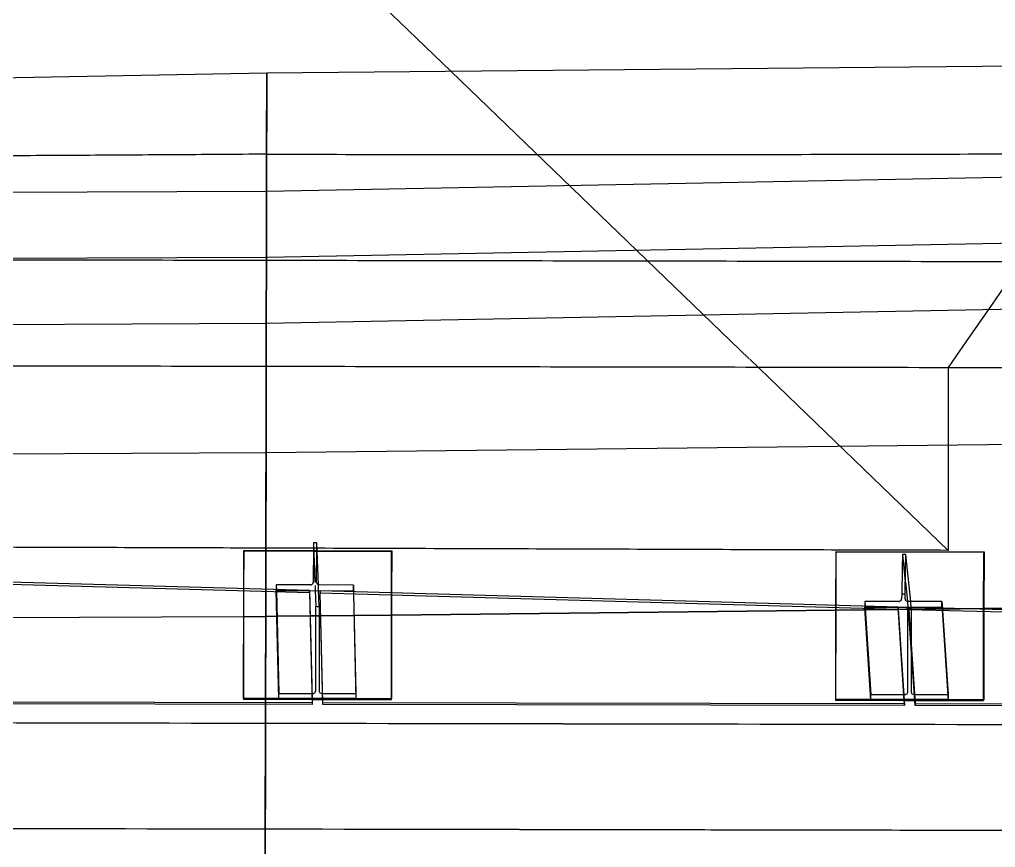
# Model space of a CAD drawing. Header units: metres. Extents: x -1161 to -1081, y 0 to 563.
# Drawn here: x -1094.669 to -1092.822, y 509.218 to 510.784 of the extents above; entities that cross this region are included whole.
import ezdxf

# ---------------------------------------------------------------- set-up
doc = ezdxf.new("R2010")
doc.units = ezdxf.units.M
doc.layers.add('A-GENM', color=7, linetype='Continuous', lineweight=35)

# ---------------------------------------------------------------- blocks, each defined once
blk = doc.blocks.new('CappingBeam_RS39A_CB04 - CappingBeam_RS39A_CB04-57951987-DRG-2873121 - DECK SLAB GENERAL ARRANGEMENT PLAN')
at = {"layer": 'A-GENM', "color": 253, "lineweight": 25, "true_color": 0xa3a3a3}
blk.add_open_spline([(109.4872, -4.711), (109.5435, -4.9245), (109.6562, -5.3515), (109.8816, -6.2056), (110.1633, -7.2733), (110.5014, -8.5546), (110.8394, -9.8358), (111.1775, -11.1169), (111.5155, -12.398), (111.7925, -13.4476), (111.9567, -14.0702), (112.0083, -14.2658)], degree=3, knots=[0, 0, 0, 0, 0.0208333, 0.0416667, 0.0833333, 0.125, 0.1666667, 0.2083333, 0.25, 0.2916667, 0.3107461, 0.3107461, 0.3107461, 0.3107461], dxfattribs=at)
at = {"layer": 'A-GENM', "color": 9, "lineweight": 25, "true_color": 0xbebebe}
for points in [[(111.1775, -11.1169), (111.2902, -11.544), (111.4028, -11.971), (111.5155, -12.398)], [(111.5155, -12.398), (111.6282, -12.8251), (111.7409, -13.2521), (111.8535, -13.6791)]]:
    blk.add_open_spline(points, degree=3, dxfattribs=at)
blk = doc.blocks.new('StitchPour_RS39A_05 - StitchPour_RS39A_05-60503718-DRG-2873121 - DECK SLAB GENERAL ARRANGEMENT PLAN')
at = {"layer": 'A-GENM', "color": 253, "lineweight": 25, "true_color": 0xa3a3a3}
blk.add_open_spline([(109.2938, -4.762), (109.3502, -4.9756), (109.4629, -5.4027), (109.6883, -6.2568), (109.97, -7.3246), (110.3081, -8.6059), (110.6461, -9.8872), (110.9842, -11.1684), (111.3223, -12.4497), (111.5992, -13.4992), (111.7635, -14.1217), (111.815, -14.3171)], degree=3, knots=[0, 0, 0, 0, 0.0208333, 0.0416667, 0.0833333, 0.125, 0.1666667, 0.2083333, 0.25, 0.2916667, 0.3107322, 0.3107322, 0.3107322, 0.3107322], dxfattribs=at)
at = {"layer": 'A-GENM', "color": 9, "lineweight": 25, "true_color": 0xbebebe}
for points in [[(110.9842, -11.1684), (111.0969, -11.5955), (111.2096, -12.0226), (111.3223, -12.4496)], [(111.3223, -12.4496), (111.3387, -12.5119), (111.3551, -12.5741), (111.3715, -12.6363)]]:
    blk.add_open_spline(points, degree=3, dxfattribs=at)
at = {"layer": 'A-GENM', "color": 253, "lineweight": 25, "true_color": 0xa3a3a3}
blk.add_open_spline([(111.3715, -12.6363), (111.4522, -12.9419), (111.5328, -13.2474), (111.6134, -13.553)], degree=3, dxfattribs=at)
blk = doc.blocks.new('SCR_SW_6 - SCR_SW_6-66993697-DRG-2873121 - DECK SLAB GENERAL ARRANGEMENT PLAN')
at = {"layer": 'A-GENM', "color": 253, "lineweight": 25, "true_color": 0xa3a3a3}
for p, q in [((0.0053, 0.2117), (1.107, 0.2405)), ((1.107, 0.2405), (1.101, 0)), ((1.107, 0.2405), (1.107, 0.2366)), ((1.107, 0.2366), (0.0053, 0.2077)), ((1.101, -0.004), (1.107, 0.2366)), ((0.0053, 0.2077), (0, -0.004)), ((0.0053, 0.2114), (0.0002, 0.0059)), ((0.0053, 0.2077), (0.0053, 0.2117)), ((0.0002, 0.0059), (0, 0)), ((0, 0), (0, -0.004)), ((1.101, 0), (0.0001, 0)), ((0, -0.004), (1.101, -0.004)), ((1.101, 0), (1.101, -0.004))]:
    blk.add_line(p, q, dxfattribs=at)
blk = doc.blocks.new('SCR_SW_7 - SCR_SW_7-66993698-DRG-2873121 - DECK SLAB GENERAL ARRANGEMENT PLAN')
at = {"layer": 'A-GENM', "color": 253, "lineweight": 25, "true_color": 0xa3a3a3}
for p, q in [((0.0124, 0.1824), (1.1061, 0.2112)), ((1.1061, 0.2072), (0.0124, 0.1784)), ((1.1008, -0.004), (1.1061, 0.2072)), ((1.1008, 0), (1.106, 0.2072)), ((1.106, 0.2072), (1.1061, 0.2112)), ((1.1061, 0.2112), (1.1061, 0.2072)), ((0.0124, 0.1784), (0, -0.0039)), ((0.0004, 0.0059), (0.0124, 0.1821)), ((0.0124, 0.1824), (0.0124, 0.1784)), ((0, 0), (0.0004, 0.0059)), ((0, -0.0039), (0, 0)), ((1.1008, 0), (0.0003, 0)), ((0, -0.0039), (1.1008, -0.004)), ((1.1008, -0.004), (1.1008, 0))]:
    blk.add_line(p, q, dxfattribs=at)
blk = doc.blocks.new('SCR_SW_8 - SCR_SW_8-66993699-DRG-2873121 - DECK SLAB GENERAL ARRANGEMENT PLAN')
at = {"layer": 'A-GENM', "color": 253, "lineweight": 25, "true_color": 0xa3a3a3}
for p, q in [((0.0103, 0.1529), (1.1292, 0.1803)), ((1.1923, 0.1779), (0.0103, 0.149)), ((1.1292, 0.1803), (1.1923, 0.1818)), ((1.1799, -0.004), (1.1923, 0.1779)), ((1.1921, 0.1779), (1.1799, 0)), ((1.1923, 0.1818), (1.1921, 0.1779)), ((1.1923, 0.1818), (1.1923, 0.1779)), ((0, 0), (0.0103, 0.1527)), ((0.0103, 0.149), (0.0093, 0.1337)), ((0.0103, 0.1529), (0.0103, 0.149)), ((0.0093, 0.1337), (0, -0.004)), ((0, -0.004), (0, 0)), ((1.1799, 0), (0.0003, 0)), ((0, -0.004), (0.6335, -0.004)), ((0.6335, -0.004), (1.1799, -0.004)), ((1.1799, 0), (1.1799, -0.004))]:
    blk.add_line(p, q, dxfattribs=at)
blk = doc.blocks.new('POST_1400_1A_250UB - 1A-68650725-DRG-2873121 - DECK SLAB GENERAL ARRANGEMENT PLAN')
at = {"layer": 'A-GENM', "color": 253, "lineweight": 25, "true_color": 0xa3a3a3}
for p, q in [((-1094.1127, 509.7938), (-1094.1128, 509.7765)), ((-1094.1063, 509.7938), (-1094.1127, 509.7938)), ((-1094.1127, 509.7938), (-1094.1099, 509.7193)), ((-1094.1064, 509.7765), (-1094.1063, 509.7938)), ((-1094.1033, 509.7146), (-1094.1063, 509.7938)), ((-1094.1128, 509.7765), (-1094.1132, 509.7283)), ((-1094.1068, 509.7283), (-1094.1064, 509.7765)), ((-1094.1132, 509.7283), (-1094.1132, 509.7193)), ((-1094.1068, 509.7283), (-1094.1132, 509.7283)), ((-1094.1068, 509.7193), (-1094.1068, 509.7283)), ((-1094.183, 509.7145), (-1094.1831, 509.7056)), ((-1094.1182, 509.7144), (-1094.183, 509.7145)), ((-1094.183, 509.7145), (-1094.1828, 509.7056)), ((-1094.1163, 509.7148), (-1094.1172, 509.7145)), ((-1094.1147, 509.7158), (-1094.1163, 509.7148)), ((-1094.1096, 509.7133), (-1094.1093, 509.7036)), ((-1094.1038, 509.7147), (-1094.1054, 509.7158)), ((-1094.1018, 509.7144), (-1094.1038, 509.7147)), ((-1094.1029, 509.7036), (-1094.1033, 509.7144)), ((-1094.037, 509.7142), (-1094.1018, 509.7144)), ((-1094.0371, 509.7035), (-1094.037, 509.7142)), ((-1094.037, 509.7142), (-1094.0367, 509.7015)), ((-1094.1831, 509.7056), (-1094.1831, 509.7037)), ((-1094.1831, 509.7037), (-1094.12, 509.7036)), ((-1094.1782, 509.4981), (-1094.1831, 509.7037)), ((-1094.1828, 509.7056), (-1094.1828, 509.7038)), ((-1094.1828, 509.7037), (-1094.1782, 509.5092)), ((-1094.12, 509.7036), (-1094.0371, 509.7035)), ((-1094.1093, 509.7036), (-1094.1081, 509.674)), ((-1094.1017, 509.6739), (-1094.1029, 509.7036)), ((-1094.0371, 509.7035), (-1094.037, 509.7016)), ((-1094.037, 509.7015), (-1094.0369, 509.6976)), ((-1094.0369, 509.6976), (-1094.0322, 509.4979)), ((-1094.0367, 509.7015), (-1094.0366, 509.6976)), ((-1094.0366, 509.6976), (-1094.0322, 509.5089)), ((-1094.1084, 509.5142), (-1094.1081, 509.674)), ((-1094.1081, 509.674), (-1094.1058, 509.6739)), ((-1094.1058, 509.6739), (-1094.1017, 509.6739)), ((-1094.1017, 509.6739), (-1094.102, 509.5141)), ((-1094.1782, 509.4981), (-1094.1782, 509.5092)), ((-1094.1782, 509.5092), (-1094.1156, 509.5091)), ((-1094.1156, 509.5091), (-1094.1134, 509.5091)), ((-1094.1134, 509.5091), (-1094.1124, 509.5092)), ((-1094.1124, 509.5092), (-1094.1115, 509.5095)), ((-1094.1115, 509.5095), (-1094.1099, 509.5106)), ((-1094.1006, 509.5106), (-1094.099, 509.5095)), ((-1094.099, 509.5095), (-1094.097, 509.5091)), ((-1094.097, 509.5091), (-1094.0956, 509.5091)), ((-1094.0956, 509.5091), (-1094.0325, 509.5089)), ((-1094.0322, 509.5089), (-1094.0322, 509.4979)), ((-1094.1154, 509.498), (-1094.1782, 509.4981)), ((-1094.0953, 509.498), (-1094.1154, 509.498)), ((-1094.0322, 509.4979), (-1094.0953, 509.498))]:
    blk.add_line(p, q, dxfattribs=at)
for centre, start_param, end_param in [((-1094.1182, 509.7193), 4.687085, 4.78717), ((-1094.1182, 509.7193), 4.78717, 4.887255), ((-1094.1182, 509.7193), 5.472472, 6.257893), ((-1094.1018, 509.7193), 3.116277, 3.901699)]:
    blk.add_ellipse(centre, major_axis=(0.005, 0.00012), ratio=0.989156, start_param=start_param, end_param=end_param, dxfattribs=at)
for points in [[(-1094.1099, 509.5106), (-1094.1094, 509.5111), (-1094.1087, 509.5122), (-1094.1084, 509.5135), (-1094.1084, 509.5142)], [(-1094.102, 509.5141), (-1094.102, 509.5135), (-1094.1018, 509.5122), (-1094.101, 509.5111), (-1094.1006, 509.5106)]]:
    blk.add_open_spline(points, degree=3, dxfattribs=at)
blk = doc.blocks.new('POST_1200_1A_250UB - 1A-68650726-DRG-2873121 - DECK SLAB GENERAL ARRANGEMENT PLAN')
at = {"layer": 'A-GENM', "color": 253, "lineweight": 25, "true_color": 0xa3a3a3}
for p, q in [((-1092.998, 509.7717), (-1092.9985, 509.7452)), ((-1092.9916, 509.7717), (-1092.998, 509.7717)), ((-1092.998, 509.7717), (-1092.9926, 509.72)), ((-1092.9921, 509.7452), (-1092.9916, 509.7717)), ((-1092.9823, 509.683), (-1092.9916, 509.7717)), ((-1092.9985, 509.7452), (-1092.9994, 509.697)), ((-1092.993, 509.697), (-1092.9921, 509.7452)), ((-1092.9925, 509.7195), (-1092.9887, 509.683)), ((-1092.9994, 509.697), (-1092.9995, 509.688)), ((-1092.993, 509.697), (-1092.9994, 509.697)), ((-1092.9931, 509.688), (-1092.993, 509.697)), ((-1093.0045, 509.683), (-1093.0693, 509.6832)), ((-1093.0693, 509.6832), (-1093.0693, 509.6743)), ((-1093.0693, 509.6832), (-1093.0687, 509.6743)), ((-1093.0693, 509.6743), (-1093.0693, 509.6724)), ((-1093.0693, 509.6724), (-1093.0064, 509.6723)), ((-1093.0692, 509.6703), (-1093.0693, 509.6724)), ((-1093.0577, 509.4962), (-1093.0692, 509.6703)), ((-1093.0687, 509.6743), (-1093.0686, 509.6725)), ((-1093.0686, 509.6724), (-1093.0684, 509.6703)), ((-1093.0684, 509.6703), (-1093.0576, 509.5072)), ((-1093.0064, 509.6723), (-1092.9233, 509.6721)), ((-1093.0026, 509.6834), (-1093.0035, 509.6831)), ((-1093.0009, 509.6845), (-1093.0026, 509.6834)), ((-1092.99, 509.6834), (-1092.9916, 509.6845)), ((-1092.9881, 509.683), (-1092.99, 509.6834)), ((-1092.9887, 509.683), (-1092.9876, 509.6722)), ((-1092.9233, 509.6829), (-1092.9881, 509.683)), ((-1092.9877, 509.6064), (-1092.9875, 509.672)), ((-1092.9875, 509.672), (-1092.9863, 509.672)), ((-1092.9854, 509.672), (-1092.9811, 509.6719)), ((-1092.9812, 509.6722), (-1092.9822, 509.682)), ((-1092.9811, 509.6718), (-1092.9812, 509.6679)), ((-1092.9233, 509.6721), (-1092.9233, 509.6829)), ((-1092.9233, 509.6829), (-1092.9224, 509.6703)), ((-1092.9233, 509.6721), (-1092.9232, 509.6703)), ((-1092.9232, 509.6703), (-1092.9229, 509.6664)), ((-1092.9224, 509.6703), (-1092.9222, 509.6663)), ((-1092.9812, 509.6679), (-1092.9813, 509.5919)), ((-1092.9229, 509.6664), (-1092.9117, 509.4959)), ((-1092.9222, 509.6663), (-1092.9116, 509.5069)), ((-1092.9878, 509.5122), (-1092.9877, 509.6064)), ((-1092.9813, 509.5919), (-1092.9814, 509.5122)), ((-1093.0577, 509.4962), (-1093.0576, 509.5072)), ((-1093.0576, 509.5072), (-1092.9957, 509.5071)), ((-1092.9957, 509.5071), (-1092.9928, 509.5071)), ((-1092.9928, 509.5071), (-1092.9918, 509.5072)), ((-1092.9918, 509.5072), (-1092.9909, 509.5075)), ((-1092.9909, 509.5075), (-1092.9893, 509.5086)), ((-1092.98, 509.5086), (-1092.9784, 509.5075)), ((-1092.9784, 509.5075), (-1092.9764, 509.5071)), ((-1092.9757, 509.5071), (-1092.9124, 509.5069)), ((-1092.9116, 509.5069), (-1092.9117, 509.4959)), ((-1092.995, 509.496), (-1093.0577, 509.4962)), ((-1092.9749, 509.496), (-1092.995, 509.496)), ((-1092.9117, 509.4959), (-1092.9749, 509.496))]:
    blk.add_line(p, q, dxfattribs=at)
for centre, start_param, end_param in [((-1093.0045, 509.688), 5.429236, 6.214657), ((-1092.9881, 509.688), 3.073041, 3.858462), ((-1093.0045, 509.688), 4.643849, 4.743934), ((-1093.0045, 509.688), 4.743934, 4.844019)]:
    blk.add_ellipse(centre, major_axis=(0.00499, 0.00033), ratio=0.989112, start_param=start_param, end_param=end_param, dxfattribs=at)
for points in [[(-1092.9893, 509.5086), (-1092.9888, 509.5091), (-1092.9881, 509.5102), (-1092.9878, 509.5115), (-1092.9878, 509.5122)], [(-1092.9814, 509.5122), (-1092.9814, 509.5115), (-1092.9812, 509.5102), (-1092.9805, 509.5091), (-1092.98, 509.5086)]]:
    blk.add_open_spline(points, degree=3, dxfattribs=at)
blk = doc.blocks.new('PLATE ph - PLATE ph-V14-DRG-2873121 - DECK SLAB GENERAL ARRANGEMENT PLAN')
at = {"layer": 'A-GENM', "color": 253, "lineweight": 25, "true_color": 0xa3a3a3}
for p, q in [((-1094.2447, 509.7782), (-1094.2449, 509.7074)), ((-1094.2447, 509.7073), (-1094.2445, 509.7797)), ((-1094.2447, 509.7782), (-1094.2445, 509.7797)), ((-1094.1128, 509.7779), (-1094.2447, 509.7782)), ((-1094.2445, 509.7797), (-1094.1128, 509.7794)), ((-1094.1128, 509.7794), (-1094.1075, 509.7794)), ((-1094.1069, 509.7779), (-1094.1128, 509.7779)), ((-1094.1057, 509.7794), (-1093.9645, 509.7791)), ((-1093.9647, 509.7776), (-1094.1057, 509.7779)), ((-1093.9649, 509.6995), (-1093.9647, 509.7776)), ((-1093.9645, 509.7791), (-1093.9647, 509.6995)), ((-1093.9645, 509.7791), (-1093.9647, 509.7776)), ((-1094.2449, 509.7074), (-1094.2452, 509.4983)), ((-1094.245, 509.4998), (-1094.2447, 509.7073)), ((-1093.9652, 509.4977), (-1093.9649, 509.6955)), ((-1093.9647, 509.6955), (-1093.965, 509.4992)), ((-1093.9649, 509.6955), (-1093.9649, 509.6995)), ((-1093.9647, 509.6995), (-1093.9647, 509.6955)), ((-1094.245, 509.4998), (-1094.2452, 509.4983)), ((-1094.2452, 509.4983), (-1094.1154, 509.498)), ((-1094.1783, 509.4996), (-1094.245, 509.4998)), ((-1094.1154, 509.4995), (-1094.1783, 509.4996)), ((-1094.0954, 509.4995), (-1094.1154, 509.4995)), ((-1094.1154, 509.498), (-1094.0953, 509.498)), ((-1094.0323, 509.4994), (-1094.0954, 509.4995)), ((-1094.0953, 509.498), (-1093.9652, 509.4977)), ((-1093.9652, 509.4992), (-1094.0323, 509.4994)), ((-1093.9652, 509.4977), (-1093.965, 509.4992))]:
    blk.add_line(p, q, dxfattribs=at)
blk = doc.blocks.new('PLATE ph - PLATE ph-V15-DRG-2873121 - DECK SLAB GENERAL ARRANGEMENT PLAN')
at = {"layer": 'A-GENM', "color": 253, "lineweight": 25, "true_color": 0xa3a3a3}
for p, q in [((-1093.1242, 509.7762), (-1093.1243, 509.6759)), ((-1093.1242, 509.7762), (-1093.1236, 509.7777)), ((-1092.8442, 509.7756), (-1093.1242, 509.7762)), ((-1093.1238, 509.6758), (-1093.1236, 509.7777)), ((-1093.1236, 509.7777), (-1092.8436, 509.7771)), ((-1092.8444, 509.6683), (-1092.8442, 509.7756)), ((-1092.8436, 509.7771), (-1092.8442, 509.7756)), ((-1092.8436, 509.7771), (-1092.8438, 509.6682)), ((-1093.1243, 509.6719), (-1093.1246, 509.4963)), ((-1093.1243, 509.6759), (-1093.1243, 509.6719)), ((-1093.1241, 509.4978), (-1093.1238, 509.6719)), ((-1093.1238, 509.6719), (-1093.1238, 509.6758)), ((-1092.8447, 509.4957), (-1092.8444, 509.6643)), ((-1092.8444, 509.6643), (-1092.8444, 509.6683)), ((-1092.8438, 509.6643), (-1092.8441, 509.4972)), ((-1092.8438, 509.6682), (-1092.8438, 509.6643)), ((-1093.1241, 509.4978), (-1093.1246, 509.4963)), ((-1093.1246, 509.4963), (-1092.995, 509.496)), ((-1093.0578, 509.4977), (-1093.1241, 509.4978)), ((-1092.9951, 509.4975), (-1093.0578, 509.4977)), ((-1092.995, 509.496), (-1092.9749, 509.496)), ((-1092.975, 509.4975), (-1092.9948, 509.4975)), ((-1092.9118, 509.4974), (-1092.975, 509.4975)), ((-1092.9749, 509.496), (-1092.8447, 509.4957)), ((-1092.8447, 509.4972), (-1092.9118, 509.4974)), ((-1092.8447, 509.4957), (-1092.8441, 509.4972))]:
    blk.add_line(p, q, dxfattribs=at)
blk = doc.blocks.new('Top of Pavement - RL A - Top of Pavement - RL A-68818558-DRG-2873121 - DECK SLAB GENERAL ARRANGEMENT PLAN')
at = {"layer": 'A-GENM', "color": 9, "lineweight": 25, "true_color": 0xbebebe}
blk.add_open_spline([(112.854, -14.041), (112.8153, -13.8942), (112.7207, -13.5358), (112.5703, -12.9658), (112.4029, -12.3311), (112.2354, -11.6964), (112.0679, -11.0617), (111.9004, -10.427), (111.733, -9.7923), (111.5655, -9.1576), (111.398, -8.5228), (111.2305, -7.8881), (111.063, -7.2534), (110.8955, -6.6187), (110.756, -6.0897), (110.6443, -5.6666), (110.5606, -5.3492), (110.4768, -5.0318), (110.4011, -4.7447), (110.3532, -4.5633), (110.3333, -4.4877)], degree=3, knots=[0.26957257, 0.26957257, 0.26957257, 0.26957257, 0.27272727, 0.27727273, 0.28181818, 0.28636364, 0.29090909, 0.29545455, 0.3, 0.30454545, 0.30909091, 0.31363636, 0.31818182, 0.32272727, 0.32727273, 0.32954545, 0.33181818, 0.33409091, 0.33636364, 0.33798706, 0.33798706, 0.33798706, 0.33798706], dxfattribs=at)
blk.add_open_spline([(111.5388, -9.8398), (111.5946, -10.0514), (111.7063, -10.4745), (111.8737, -11.1092), (112.0412, -11.7438), (112.2087, -12.3785), (112.3761, -13.0132), (112.4878, -13.4363), (112.5436, -13.6479)], degree=3, dxfattribs=at)
blk = doc.blocks.new('T2DPAA-T2D-C3S-RS-M3D-100334_rvt-1-DRG-2873121 - DECK SLAB GENERAL ARRANGEMENT PLAN')
at = {"layer": 'A-GENM', "color": 254, "lineweight": 25, "true_color": 0xd1d1d1}
for p, q in [((-1094.0523, 510.8785), (-1093.8528, 510.6863)), ((-1093.8528, 510.6863), (-1093.2879, 510.1421)), ((-1093.287, 510.1412), (-1092.9117, 509.7798))]:
    blk.add_line(p, q, dxfattribs=at)
at = {"layer": 'A-GENM', "color": 253, "lineweight": 25, "true_color": 0xa3a3a3}
for p, q in [((-1094.2012, 510.6831), (-1091.8098, 510.7049)), ((-1095.8099, 510.6531), (-1094.2012, 510.6831)), ((-1094.2012, 510.6831), (-1094.2016, 510.4592)), ((-1094.2016, 510.4592), (-1094.2012, 510.6831)), ((-1094.2015, 510.5414), (-1094.2012, 510.6831)), ((-1094.2012, 510.6831), (-1094.2015, 510.5414)), ((-1094.2015, 510.5291), (-1094.2015, 510.5414)), ((-1094.2015, 510.5414), (-1094.2015, 510.5291)), ((-1094.2018, 510.3574), (-1094.2015, 510.5291)), ((-1094.2016, 510.4592), (-1091.8102, 510.5049)), ((-1095.8103, 510.4531), (-1094.2016, 510.4592)), ((-1094.2016, 510.4592), (-1094.2018, 510.3342)), ((-1094.2018, 510.3342), (-1094.2016, 510.4592)), ((-1094.2018, 510.3342), (-1091.8104, 510.3799)), ((-1094.2021, 510.1857), (-1094.2018, 510.3574)), ((-1095.8105, 510.3281), (-1094.2018, 510.3342)), ((-1094.2018, 510.3342), (-1094.2021, 510.2092)), ((-1094.2021, 510.2092), (-1094.2018, 510.3342)), ((-1094.2021, 510.2092), (-1091.8106, 510.2549)), ((-1095.8107, 510.2031), (-1094.2021, 510.2092)), ((-1094.2021, 510.2092), (-1094.2025, 509.9647)), ((-1094.2025, 509.9647), (-1094.2021, 510.2092)), ((-1094.2024, 510.0139), (-1094.2021, 510.1857)), ((-1094.2027, 509.8422), (-1094.2024, 510.0139)), ((-1094.2025, 509.9647), (-1091.8111, 509.9912)), ((-1094.2025, 509.9647), (-1091.8111, 509.9912)), ((-1095.8112, 509.9578), (-1094.2025, 509.9647)), ((-1095.8112, 509.9578), (-1094.2025, 509.9647)), ((-1094.2025, 509.9647), (-1094.2028, 509.7796)), ((-1094.2028, 509.7796), (-1094.2025, 509.9647)), ((-1094.2028, 509.7796), (-1094.2027, 509.8422)), ((-1094.203, 509.7062), (-1094.2028, 509.7796)), ((-1094.2028, 509.7796), (-1094.203, 509.7062)), ((-1094.2028, 509.7796), (-1094.203, 509.7062)), ((-1094.203, 509.7062), (-1094.2028, 509.7796)), ((-1094.203, 509.6705), (-1094.203, 509.7062)), ((-1094.203, 509.7062), (-1094.203, 509.6549)), ((-1094.203, 509.6549), (-1094.203, 509.7062)), ((-1094.2033, 509.4988), (-1094.203, 509.6705)), ((-1092.8898, 509.6694), (-1092.8444, 509.67)), ((-1092.8444, 509.67), (-1092.8898, 509.6694)), ((-1092.8438, 509.67), (-1091.9244, 509.6802)), ((-1091.9244, 509.6802), (-1092.8438, 509.67)), ((-1095.086, 509.6511), (-1094.245, 509.6547)), ((-1095.086, 509.6511), (-1094.245, 509.6547)), ((-1094.245, 509.6547), (-1094.203, 509.6549)), ((-1094.245, 509.6547), (-1094.203, 509.6549)), ((-1094.203, 509.6549), (-1094.2033, 509.4982)), ((-1094.2033, 509.4982), (-1094.203, 509.6549)), ((-1094.203, 509.6549), (-1094.1819, 509.6551)), ((-1094.1819, 509.6551), (-1094.203, 509.6549)), ((-1094.1819, 509.6551), (-1094.119, 509.6558)), ((-1094.119, 509.6558), (-1094.1819, 509.6551)), ((-1094.119, 509.6558), (-1094.1053, 509.656)), ((-1094.1053, 509.656), (-1094.119, 509.6558)), ((-1094.1042, 509.656), (-1094.1018, 509.656)), ((-1094.1018, 509.656), (-1094.1042, 509.656)), ((-1094.1018, 509.656), (-1094.099, 509.656)), ((-1094.099, 509.656), (-1094.1018, 509.656)), ((-1094.099, 509.656), (-1094.036, 509.6567)), ((-1094.036, 509.6567), (-1094.099, 509.656)), ((-1094.0357, 509.6567), (-1093.965, 509.6575)), ((-1093.965, 509.6575), (-1094.0357, 509.6567)), ((-1093.965, 509.6575), (-1093.1243, 509.6668)), ((-1093.1243, 509.6668), (-1093.965, 509.6575)), ((-1093.1243, 509.6668), (-1093.069, 509.6675)), ((-1093.069, 509.6675), (-1093.1243, 509.6668)), ((-1093.069, 509.6675), (-1093.0063, 509.6682)), ((-1093.0063, 509.6682), (-1093.069, 509.6675)), ((-1093.0061, 509.6682), (-1092.9918, 509.6683)), ((-1092.9918, 509.6683), (-1093.0061, 509.6682)), ((-1092.9918, 509.6683), (-1092.9886, 509.6684)), ((-1092.9886, 509.6684), (-1092.9918, 509.6683)), ((-1092.9876, 509.6684), (-1092.9863, 509.6684)), ((-1092.9863, 509.6684), (-1092.9876, 509.6684)), ((-1092.9863, 509.6684), (-1092.9812, 509.6684)), ((-1092.9812, 509.6684), (-1092.9863, 509.6684)), ((-1092.9812, 509.6684), (-1092.9231, 509.6691)), ((-1092.9231, 509.6691), (-1092.9812, 509.6684)), ((-1092.9224, 509.6691), (-1092.8898, 509.6694)), ((-1092.8898, 509.6694), (-1092.9224, 509.6691)), ((-1094.2034, 509.453), (-1094.2033, 509.4884)), ((-1094.2033, 509.4884), (-1094.2034, 509.453)), ((-1094.2033, 509.4884), (-1094.2034, 509.453)), ((-1094.2034, 509.453), (-1094.2033, 509.4884)), ((-1094.2033, 509.4884), (-1094.2033, 509.4982)), ((-1094.2033, 509.4982), (-1094.2033, 509.4884)), ((-1094.2033, 509.4982), (-1094.2033, 509.4884)), ((-1094.2033, 509.4884), (-1094.2033, 509.4982))]:
    blk.add_line(p, q, dxfattribs=at)
at = {"layer": 'A-GENM', "color": 9, "lineweight": 25, "true_color": 0xbebebe}
for p, q in [((-1094.2034, 509.453), (-1094.2038, 509.253)), ((-1094.2038, 509.253), (-1094.2034, 509.453)), ((-1094.2034, 509.453), (-1094.2036, 509.3271)), ((-1094.2036, 509.3271), (-1094.2038, 509.253)), ((-1094.2038, 509.253), (-1094.2042, 508.9836)), ((-1094.2042, 508.9836), (-1094.2038, 509.253)), ((-1094.2039, 509.1553), (-1094.2038, 509.253)), ((-1094.2038, 509.253), (-1094.2039, 509.1553))]:
    blk.add_line(p, q, dxfattribs=at)
at = {"layer": 'A-GENM', "color": 253, "lineweight": 25, "true_color": 0xa3a3a3, "flags": 128}
for points in [[(-1094.2015, 510.5291), (-1094.2018, 510.3574), (-1094.2021, 510.1857), (-1094.2024, 510.0139), (-1094.2027, 509.8422), (-1094.2028, 509.7796)], [(-1094.203, 509.7062), (-1094.203, 509.6705), (-1094.2033, 509.4988)]]:
    blk.add_lwpolyline(points, dxfattribs=at)
at = {"layer": 'A-GENM', "color": 9, "lineweight": 25, "true_color": 0xbebebe, "flags": 128}
for points in [[(-1092.7728, 510.3255), (-1092.8005, 510.2856), (-1092.8283, 510.2456), (-1092.856, 510.2057), (-1092.8837, 510.1658), (-1092.9114, 510.1259)], [(-1092.9114, 510.1259), (-1092.9115, 510.0566), (-1092.9115, 509.9874), (-1092.9115, 509.9792)], [(-1092.9115, 509.9791), (-1092.9116, 509.9182), (-1092.9117, 509.849), (-1092.9117, 509.7798)], [(-1094.2038, 509.253), (-1094.2036, 509.3271), (-1094.2034, 509.453)]]:
    blk.add_lwpolyline(points, dxfattribs=at)
at = {"layer": 'A-GENM', "color": 253, "lineweight": 25, "true_color": 0xa3a3a3}
for points in [[(-1094.559, 510.5268), (-1094.6185, 510.5265), (-1094.6781, 510.5261), (-1094.7377, 510.5258)], [(-1094.3802, 510.5279), (-1094.4398, 510.5275), (-1094.4994, 510.5272), (-1094.559, 510.5268)], [(-1094.2015, 510.5291), (-1094.2611, 510.5287), (-1094.3207, 510.5283), (-1094.3802, 510.5279)], [(-1094.2015, 510.5291), (-1094.1129, 510.5289), (-1094.0244, 510.5288), (-1093.9358, 510.5287)], [(-1093.9358, 510.5287), (-1093.8472, 510.5286), (-1093.7586, 510.5286), (-1093.6701, 510.5286)], [(-1093.6701, 510.5286), (-1093.5815, 510.5286), (-1093.4929, 510.5286), (-1093.4044, 510.5286)], [(-1093.4044, 510.5286), (-1093.3158, 510.5287), (-1093.2272, 510.5288), (-1093.1387, 510.5289)], [(-1093.1387, 510.5289), (-1093.0501, 510.5291), (-1092.9615, 510.5292), (-1092.873, 510.5295)], [(-1092.873, 510.5295), (-1092.7844, 510.5297), (-1092.6958, 510.5299), (-1092.6072, 510.5302)]]:
    blk.add_open_spline(points, degree=3, dxfattribs=at)
at = {"layer": 'A-GENM', "color": 9, "lineweight": 25, "true_color": 0xbebebe}
for points, knots in [([(-1092.9114, 510.1259), (-1092.7175, 510.1255), (-1092.3297, 510.1248), (-1091.8598, 510.124), (-1091.5838, 510.1235), (-1091.5016, 510.1234)], [0, 0, 0, 0, 0.1, 0.2, 0.2423697, 0.2423697, 0.2423697, 0.2423697]), ([(-1094.1128, 509.7837), (-1094.1829, 509.7839), (-1094.4099, 509.7847), (-1094.6369, 509.7854), (-1094.7937, 509.7858)], [0.2836288, 0.2836288, 0.2836288, 0.2836288, 0.3333333, 0.4444444, 0.4444444, 0.4444444, 0.4444444]), ([(-1092.9117, 509.7798), (-1093.0686, 509.7802), (-1093.3822, 509.7813), (-1093.7804, 509.7826), (-1094.0218, 509.7834), (-1094.1064, 509.7837)], [0, 0, 0, 0, 0.1111111, 0.2222222, 0.2821174, 0.2821174, 0.2821174, 0.2821174])]:
    blk.add_open_spline(points, degree=3, knots=knots, dxfattribs=at)
blk.add_open_spline([(-1094.1064, 509.7837), (-1094.1085, 509.7837), (-1094.1106, 509.7837), (-1094.1128, 509.7837)], degree=3, dxfattribs=at)
at = {"layer": 'A-GENM', "color": 253, "lineweight": 25, "true_color": 0xa3a3a3, "rotation": 75.11694444444437}
for name in ['Top of Pavement - RL A - Top of Pavement - RL A-68818558-DRG-2873121 - DECK SLAB GENERAL ARRANGEMENT PLAN', 'CappingBeam_RS39A_CB04 - CappingBeam_RS39A_CB04-57951987-DRG-2873121 - DECK SLAB GENERAL ARRANGEMENT PLAN', 'StitchPour_RS39A_05 - StitchPour_RS39A_05-60503718-DRG-2873121 - DECK SLAB GENERAL ARRANGEMENT PLAN']:
    blk.add_blockref(name, (-1134.0578, 404.8616), dxfattribs=at)
at = {"layer": 'A-GENM', "color": 253, "lineweight": 25, "true_color": 0xa3a3a3}
for name in ['POST_1400_1A_250UB - 1A-68650725-DRG-2873121 - DECK SLAB GENERAL ARRANGEMENT PLAN', 'PLATE ph - PLATE ph-V14-DRG-2873121 - DECK SLAB GENERAL ARRANGEMENT PLAN', 'PLATE ph - PLATE ph-V15-DRG-2873121 - DECK SLAB GENERAL ARRANGEMENT PLAN', 'POST_1200_1A_250UB - 1A-68650726-DRG-2873121 - DECK SLAB GENERAL ARRANGEMENT PLAN']:
    blk.add_blockref(name, (0, 0), dxfattribs=at)
at = {"layer": 'A-GENM', "color": 253, "lineweight": 25, "true_color": 0xa3a3a3, "extrusion": (0, 0, -1)}
for name, p, rotation in [('SCR_SW_6 - SCR_SW_6-66993697-DRG-2873121 - DECK SLAB GENERAL ARRANGEMENT PLAN', (1094.1151, 509.4922), 0.1018999999593947), ('SCR_SW_7 - SCR_SW_7-66993698-DRG-2873121 - DECK SLAB GENERAL ARRANGEMENT PLAN', (1092.9943, 509.4902), 0.1019826266942848), ('SCR_SW_8 - SCR_SW_8-66993699-DRG-2873121 - DECK SLAB GENERAL ARRANGEMENT PLAN', (1091.7943, 509.488), 0.1020619297624226)]:
    blk.add_blockref(name, p, dxfattribs=dict(at, rotation=rotation))

msp = doc.modelspace()

# ---------------------------------------------------------------- block references
at = {"lineweight": 5}
msp.add_blockref('T2DPAA-T2D-C3S-RS-M3D-100334_rvt-1-DRG-2873121 - DECK SLAB GENERAL ARRANGEMENT PLAN', (0, 0), dxfattribs=at)

doc.saveas('drawing.dxf')
